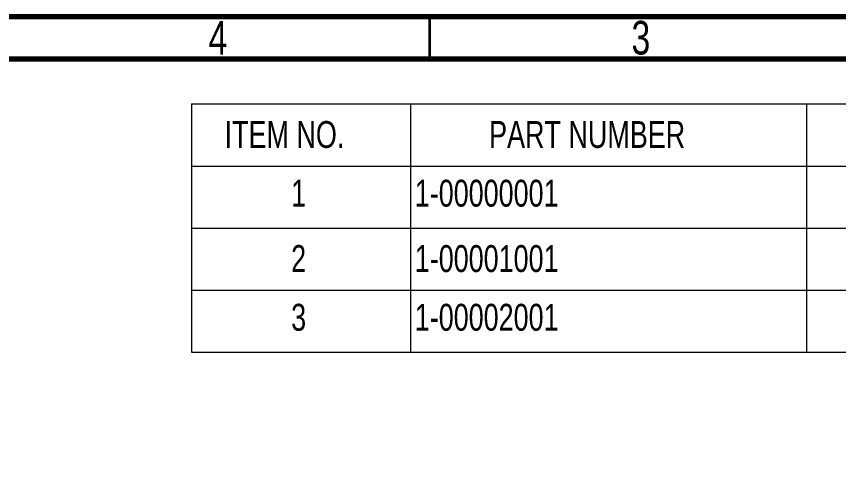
# Model space of a CAD drawing. Header units: millimetres. Extents: x 15 to 415, y 5 to 292.
# Drawn here: x 216.1 to 313.3, y 239 to 292 of the extents above; entities that cross this region are included whole.
import ezdxf

# ---------------------------------------------------------------- set-up
doc = ezdxf.new("R2010")
doc.units = ezdxf.units.MM
doc.styles.add('SLDTEXTSTYLE0', font='TXT', dxfattribs={"width": 0.75})

# ---------------------------------------------------------------- blocks, each defined once
blk = doc.blocks.new('SW_TABLEANNOTATION_0')
at = {"color": 0, "linetype": 'Continuous', "lineweight": 18}
for p, q in [((0, 0), (0, -7.327)), ((0, 0), (25.88, 0)), ((25.88, 0), (25.88, -7.327)), ((25.88, 0), (72.704, 0)), ((72.704, 0), (72.704, -7.327)), ((72.704, 0), (147.329, 0)), ((0, -7.327), (25.88, -7.327)), ((0, -7.327), (0, -14.654)), ((25.88, -7.327), (72.704, -7.327)), ((25.88, -7.327), (25.88, -14.654)), ((72.704, -7.327), (147.329, -7.327)), ((72.704, -7.327), (72.704, -14.654)), ((0, -14.654), (0, -21.981)), ((0, -14.654), (25.88, -14.654)), ((25.88, -14.654), (25.88, -21.981)), ((25.88, -14.654), (72.704, -14.654)), ((72.704, -14.654), (72.704, -21.981)), ((72.704, -14.654), (147.329, -14.654)), ((0, -21.981), (0, -29.308)), ((0, -21.981), (25.88, -21.981)), ((25.88, -21.981), (25.88, -29.308)), ((25.88, -21.981), (72.704, -21.981)), ((72.704, -21.981), (72.704, -29.308)), ((72.704, -21.981), (147.329, -21.981)), ((0, -29.308), (25.88, -29.308)), ((25.88, -29.308), (72.704, -29.308)), ((72.704, -29.308), (147.329, -29.308))]:
    blk.add_line(p, q, dxfattribs=at)
at = {"color": 0, "linetype": 'Continuous', "lineweight": 0, "char_height": 3.175, "attachment_point": 1, "style": 'SLDTEXTSTYLE0'}
for s, insert in [('ITEM NO.', (3.902, -2.014)), ('PART NUMBER', (35.168, -2.014)), ('1', (11.767, -8.95)), ('1-00000001', (26.38, -8.95)), ('2', (11.767, -16.668)), ('1-00001001', (26.38, -16.668)), ('3', (11.767, -23.604)), ('1-00002001', (26.38, -23.604))]:
    blk.add_mtext(s, dxfattribs=dict(at, insert=insert))

msp = doc.modelspace()

# ---------------------------------------------------------------- linework, layer by layer
at = {"color": 7, "linetype": 'Continuous', "lineweight": 70}
for p, q in [((15, 292), (415, 292)), ((20, 287), (410, 287))]:
    msp.add_line(p, q, dxfattribs=at)
at = {"color": 7, "linetype": 'Continuous', "lineweight": 35}
msp.add_line((265, 287), (265, 292), dxfattribs=at)

# ---------------------------------------------------------------- block references
at = {"color": 7, "linetype": 'Continuous', "lineweight": 0}
msp.add_blockref('SW_TABLEANNOTATION_0', (236.85171, 281.66269), dxfattribs=at)

# ---------------------------------------------------------------- texts
at = {"color": 7, "linetype": 'Continuous', "lineweight": 0, "char_height": 3.96875, "attachment_point": 2, "style": 'SLDTEXTSTYLE0'}
for s, insert in [('4', (239.96004, 291.47393)), ('3', (289.96004, 291.47393))]:
    msp.add_mtext(s, dxfattribs=dict(at, insert=insert))
at = {"color": 7, "linetype": 'Continuous', "lineweight": 0, "insert": (143.80172, 259.05762), "char_height": 12.7, "attachment_point": 1, "rotation": 310, "style": 'SLDTEXTSTYLE0'}
msp.add_mtext('DrawingRegister Example', dxfattribs=at)

doc.saveas('drawing.dxf')
